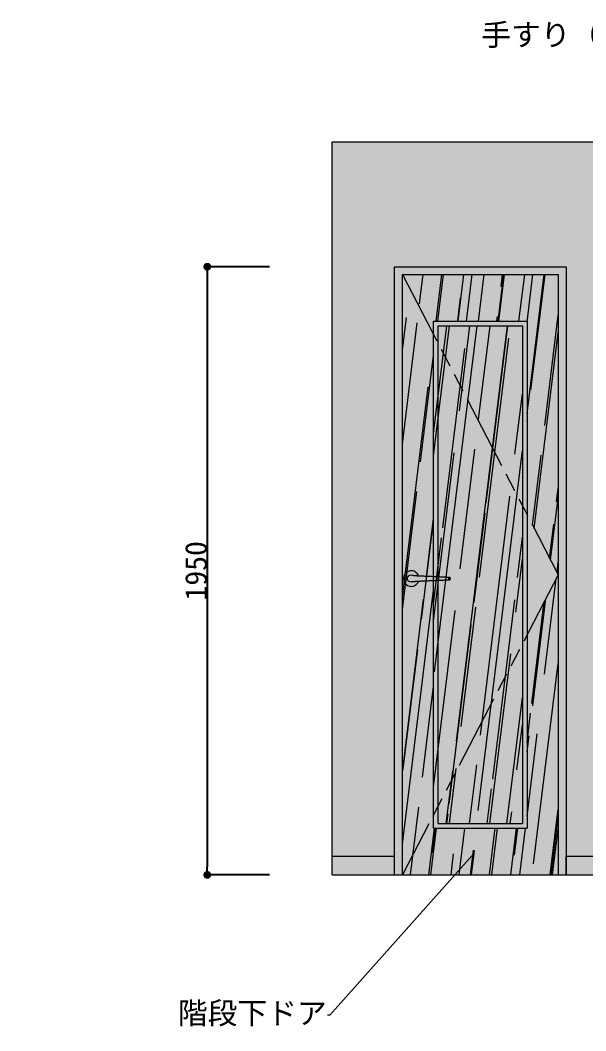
# Model space of a CAD drawing. Header units: millimetres. Extents: x -63086 to 144078, y -129912 to 13382.
# Drawn here: x 19903 to 21717, y -84043 to -80803 of the extents above; entities that cross this region are included whole.
import ezdxf
from ezdxf import colors
from ezdxf.entities.mleader import LeaderData, LeaderLine
from ezdxf.math import Vec2, Vec3

# ---------------------------------------------------------------- set-up
doc = ezdxf.new("R2010")
doc.units = ezdxf.units.MM
doc.linetypes.add('ACAD_ISO09W100', pattern=[45, 24, -3, 6, -3, 6, -3])
doc.layers.get('0').update_dxf_attribs({"lineweight": 0})
doc.layers.add('展開', color=7, linetype='Continuous', lineweight=9)
doc.layers.add('展開建具用', color=250, linetype='Continuous', lineweight=9)
doc.layers.add('文字', color=7, linetype='Continuous')
doc.styles.get("Standard").update_dxf_attribs({"font": 'MS Mincho.ttf'})
doc.dimstyles.new('寸法', dxfattribs={"dimtxt": 70, "dimasz": 25, "dimexe": 1.5, "dimexo": 200, "dimtad": 1, "dimdec": 0, "dimtxsty": 'Standard', "dimblk": 'DOT', "dimcen": 2.5, "dimadec": 0, "dimazin": 0, "dimtfac": 1, "dimtdec": 0, "dimtmove": 0, "dimatfit": 3, "dimfxl": 200, "dimfxlon": 1, "dimarcsym": 0})

# ---------------------------------------------------------------- blocks, each defined once
blk = doc.blocks.new('_Dot')
at = {"color": 0, "linetype": 'ByBlock', "lineweight": -2}
blk.add_line((-0.5, 0), (-1, 0), dxfattribs=at)
at = {"color": 0, "linetype": 'ByBlock', "const_width": 0.5}
blk.add_lwpolyline([(-0.25, 0, 1), (0.25, 0, 1)], format="xyb", close=True, dxfattribs=at)
blk = doc.blocks.new('*D315')
at = {"layer": 'Defpoints', "color": 0, "ltscale": 10, "transparency": 16777216}
for p in [(21104, -81593.3), (20503.3, -83543.3), (21104, -83543.3)]:
    blk.add_point(p, dxfattribs=at)
at = {"layer": '展開建具用', "color": 0, "lineweight": -2, "ltscale": 10, "transparency": 16777216}
for p, q in [((20703.3, -81593.3), (20501.8, -81593.3)), ((20503.3, -81618.3), (20503.3, -83518.3)), ((20703.3, -83543.3), (20501.8, -83543.3))]:
    blk.add_line(p, q, dxfattribs=at)
at = {"layer": '展開建具用', "color": 0, "lineweight": -2, "ltscale": 10, "transparency": 16777216, "xscale": 25, "yscale": 25, "zscale": 25}
for p, rotation in [((20503.3, -81593.3), 90), ((20503.3, -83543.3), 270)]:
    blk.add_blockref('_Dot', p, dxfattribs=dict(at, rotation=rotation))
at = {"layer": '展開建具用', "color": 0, "ltscale": 10, "transparency": 16777216, "insert": (20467.6, -82568.3), "char_height": 70, "attachment_point": 5, "rotation": 90}
blk.add_mtext('1950', dxfattribs=at)

msp = doc.modelspace()

# ---------------------------------------------------------------- hatches: boundary and pattern name
at = {"ltscale": 10, "true_color": 0x9c5e31, "transparency": 33554541}
h = msp.add_hatch(dxfattribs=at)
h.set_pattern_fill('AR-RROOF', color=25, scale=3.8, angle=83)
h.set_pattern_definition([(83, (702.82, -322.42), (-69.92233, 222.52405), [1447.8, -193.04, 482.6, -96.52]), (83, (670.56, -189.12), (-139.17757, -80.156), [289.56, -31.8516, 579.12, -72.39]), (83, (627.27, -264.52), (-3.01966, 506.04398), [772.16, -135.128, 386.08, -96.52])])
h.paths.add_polyline_path([(21628.9614, -81618.2687), (21128.9614, -81618.2687), (21228.9614, -81810.7687), (21228.9614, -81768.2687), (21528.9614, -81768.2687), (21528.9614, -82388.2687), (21628.9614, -82580.7687)])
h.paths.add_polyline_path([(21228.9614, -81810.7687), (21128.9614, -81618.2687), (21128.9614, -83543.2687), (21228.9614, -83350.7687)])
h.paths.add_polyline_path([(21628.9614, -82580.7687), (21528.9614, -82773.2687), (21528.9614, -83393.2687), (21228.9614, -83393.2687), (21228.9614, -83350.7687), (21128.9614, -83543.2687), (21628.9614, -83543.2687)])
h = msp.add_hatch(dxfattribs=at)
h.set_pattern_fill('AR-RROOF', color=25, scale=3.8, angle=83)
h.paths.add_polyline_path([(21513.9614, -82359.3937), (21228.9614, -81810.7687), (21228.9614, -83350.7687), (21513.9614, -82802.1437)])
h.paths.add_polyline_path([(21513.9614, -81783.2687), (21243.9614, -81783.2687), (21243.9614, -81839.6437), (21513.9614, -82359.3937)])
h.paths.add_polyline_path([(21513.9614, -82802.1437), (21243.9614, -83321.8937), (21243.9614, -83378.2687), (21513.9614, -83378.2687)])
at = {"layer": '展開', "ltscale": 10, "true_color": 0xfffefa}
h = msp.add_hatch(color=7, dxfattribs=at)
h.dxf.hatch_style = 1
h.paths.add_polyline_path([(24603.9614, -81193.2687), (22456.6197, -81193.2687), (23479.5963, -82243.856), (23479.5963, -82230.856), (23514.5963, -82230.856, -0.414213562), (23481.23, -82197.4898, -1), (23547.9625, -82197.4898, -0.414213562), (23514.5963, -82230.856), (23549.5963, -82230.856), (23549.5963, -82365.856), (23545.0963, -82365.856, -0.498106723), (23544.5963, -82378.856), (23544.5963, -82381.856), (23539.1793, -82381.856, 0.6902561), (23539.3313, -82395.7391, -0.730007218), (23541.0963, -82419.856, -0.485222215), (23538.0963, -82428.856), (23538.0963, -82438.856), (23540.0963, -82438.856), (23540.0963, -82441.856, -0.998715196), (23540.0963, -82451.856), (23540.0963, -82454.856), (23538.0963, -82454.856), (23547.0676, -82621.0144, -0.288479475), (23544.5963, -82625.856, -0.605941896), (23542.5963, -82637.856), (23542.5963, -82640.856), (23542.4213, -82640.856, 0.993688337), (23542.5088, -82654.6773), (23548.5963, -82657.856), (23548.5963, -82660.856, -0.28179273), (23558.5963, -82670.856, 0.279928939), (23542.9305, -82724.0675, -0.067708261), (23558.8186, -82797.7098, -0.257129416), (23536.0963, -82847.856, -0.124854202), (23540.9187, -82850.9128, -0.668459148), (23539.2872, -82854.856, 0.911131791), (23543.0963, -82867.6041), (23543.0963, -82871.856, -0.494902398), (23542.5963, -82882.856, -0.310364808), (23539.0323, -82934.7675, 0.520691509), (23544.0532, -82956.2907, -0.615620931), (23546.347, -82971.2942, -0.628855738), (23549.5963, -82972.856), (23549.5963, -83318.2687), (23553.9614, -83318.2687), (23558.9614, -83318.2687), (23558.9614, -83338.2687), (23553.9614, -83338.2687), (23553.9614, -83483.2687), (23628.9614, -83483.2687), (23628.9614, -81593.2687), (24278.9614, -81593.2687), (24278.9614, -83483.2687), (24603.9614, -83483.2687)])
h.paths.add_polyline_path([(21803.9614, -82093.2687), (21803.9614, -81193.2687), (20903.9614, -81193.2687), (20903.9614, -83483.2687), (21103.9614, -83483.2687), (21103.9614, -81593.2687), (21653.9614, -81593.2687), (21653.9614, -83483.2687), (21803.9614, -83483.2687)])
h.paths.add_polyline_path([(21803.9614, -82093.2687), (21803.9614, -83483.2687), (23385.6855, -83483.2687)])
h.paths.add_polyline_path([(22143.4803, -81369.6264, 0.219950707), (22130.3471, -81325.5599, -0.253138975), (22137.3471, -81313.5599), (22137.3471, -81310.5599), (22143.125, -81308.4619, 0.836440919), (22141.0676, -81298.5599), (22141.3471, -81298.5599), (22141.3471, -81295.5599, -0.707077339), (22139.3471, -81289.5599, -0.266936605), (22136.8555, -81285.1258), (22141.4297, -81193.2687), (21965.5733, -81193.2687, -0.02826957), (21970.2458, -81249.0558, -0.19783168), (21956.8471, -81288.5599, -0.666143593), (21956.8471, -81294.5599, 1.103693557), (21959.2663, -81310.5439, -0.822193086), (21959.3471, -81321.5599, -0.276896538), (21957.1565, -81361.1474, 0.457088822), (21961.3471, -81376.5599), (21961.3471, -81380.5599, -0.386418722), (21961.3471, -81393.5599), (21963.8471, -81393.5599), (21963.8471, -81743.2687), (21978.9614, -81743.2687), (21983.9614, -81743.2687), (21983.9614, -81763.2687), (21978.9614, -81763.2687), (21978.9614, -81968.2687), (22135.8471, -81968.2687), (22135.8471, -81618.5599), (22138.3471, -81618.5599, -0.386418722), (22138.3471, -81605.5599), (22138.3471, -81601.5599, 0.457088821), (22142.5377, -81586.1474, -0.276896538), (22140.3471, -81546.5599, -0.816063986), (22140.3471, -81535.5599), (22140.3471, -81532.5599, 0.63293171), (22142.8471, -81519.5599, -0.666143593), (22142.8471, -81513.5599, -0.19783168), (22129.4484, -81474.0558, -0.053316481)])
h.paths.add_polyline_path([(21910.8471, -81393.5599), (21913.3471, -81393.5599, -0.386418722), (21913.3471, -81380.5599), (21913.3471, -81376.5599, 0.457088821), (21917.5377, -81361.1474, -0.276896538), (21915.3471, -81321.5599, -0.816063986), (21915.3471, -81310.5599), (21915.3471, -81307.5599, 0.63293171), (21917.8471, -81294.5599, -0.666143593), (21917.8471, -81288.5599, -0.19783168), (21904.4484, -81249.0558, -0.02826957), (21909.1208, -81193.2687), (21803.9614, -81193.2687), (21803.9614, -81743.2687), (21910.8471, -81743.2687)])
h.paths.add_polyline_path([(22370.8471, -81329.5599), (22368.3471, -81329.5599), (22368.3471, -81326.5599, -0.453113965), (22368.3471, -81315.5599), (22368.3471, -81312.5599), (22370.8471, -81310.5599), (22370.8471, -81300.5599, -0.899460269), (22370.8471, -81290.5599, -0.719765596), (22367.9222, -81271.4593, 0.763217365), (22363.7359, -81256.5599), (22363.8471, -81256.5599), (22363.8471, -81253.5599, -0.498847435), (22363.8471, -81243.5599), (22360.8471, -81243.5599), (22360.8471, -81193.2687), (22183.2645, -81193.2687), (22187.8184, -81284.7182, -0.288479475), (22185.3471, -81289.5599, -0.707077339), (22183.3471, -81295.5599), (22183.3471, -81298.5599, 0.98649312), (22183.4868, -81308.8332), (22183.8641, -81309.2952), (22187.3471, -81310.5599), (22187.3471, -81313.5599, -0.253138975), (22194.3471, -81325.5599, 0.219950707), (22181.2139, -81369.6264, -0.053316481), (22195.2458, -81474.0558, -0.19783168), (22181.8471, -81513.5599, -0.666143593), (22181.8471, -81519.5599, 1.103693557), (22184.2663, -81535.5439, -0.822193086), (22184.3471, -81546.5599, -0.276896538), (22182.1565, -81586.1474, 0.457088821), (22186.3471, -81601.5599), (22186.3471, -81605.5599, -0.386418722), (22186.3471, -81618.5599), (22188.8471, -81618.5599), (22188.8471, -81968.2687), (22203.9614, -81968.2687), (22208.9614, -81968.2687), (22208.9614, -81988.2687), (22203.9614, -81988.2687), (22203.9614, -82193.2687), (22360.8471, -82193.2687), (22360.8471, -81843.5599), (22363.3471, -81843.5599, -0.386418722), (22363.3471, -81830.5599), (22363.3471, -81826.5599, 0.457088822), (22367.5377, -81811.1474, -0.276896538), (22365.3471, -81771.5599, -0.816063986), (22365.3471, -81760.5599), (22365.3471, -81757.5599, 0.63293171), (22367.8471, -81744.5599, -0.666143593), (22367.8471, -81738.5599, -0.19783168), (22354.4484, -81699.0558, -0.053316481), (22368.4803, -81594.6264, 0.219950707), (22355.3471, -81550.5599, -0.253138975), (22362.3471, -81538.5599), (22362.3471, -81535.5599), (22368.125, -81533.4619, 0.836440919), (22366.0676, -81523.5599), (22366.3471, -81523.5599), (22366.3471, -81520.5599, -0.707077339), (22364.3471, -81514.5599, -0.266936605), (22361.8555, -81510.1258)])
h.paths.add_polyline_path([(22584.8471, -81760.5599), (22590.625, -81758.4619, 0.836440919), (22588.5676, -81748.5599), (22588.8471, -81748.5599), (22588.8471, -81745.5599, -0.707077339), (22586.8471, -81739.5599, -0.266936605), (22584.3555, -81735.1258), (22593.3471, -81554.5599), (22590.8471, -81554.5599), (22590.8471, -81551.5599, -0.453113965), (22590.8471, -81540.5599), (22590.8471, -81537.5599), (22593.3471, -81535.5599), (22593.3471, -81525.5599, -0.899460269), (22593.3471, -81515.5599, -0.719765596), (22590.4222, -81496.4593, 0.763217365), (22586.2359, -81481.5599), (22586.3471, -81481.5599), (22586.3471, -81478.5599, -0.498847435), (22586.3471, -81468.5599), (22583.3471, -81468.5599), (22583.3471, -81343.4165), (22437.1453, -81193.2687), (22413.8471, -81193.2687), (22413.8471, -81243.5599), (22410.8471, -81243.5599, -0.498847435), (22410.8471, -81253.5599), (22410.8471, -81256.5599, 0.757752034), (22406.7719, -81271.4593, -0.719765596), (22403.8471, -81290.5599, -0.899460269), (22403.8471, -81300.5599), (22403.8471, -81310.5599), (22406.3471, -81312.5599), (22406.3471, -81315.5599, -0.453113965), (22406.3471, -81326.5599), (22406.3471, -81329.5599), (22403.8471, -81329.5599), (22412.8184, -81509.7182, -0.288479475), (22410.3471, -81514.5599, -0.707077339), (22408.3471, -81520.5599), (22408.3471, -81523.5599, 0.98649312), (22408.4868, -81533.8332), (22408.8641, -81534.2952), (22412.3471, -81535.5599), (22412.3471, -81538.5599, -0.253138975), (22419.3471, -81550.5599, 0.219950707), (22406.2139, -81594.6264, -0.053316481), (22420.2458, -81699.0558, -0.19783168), (22406.8471, -81738.5599, -0.666143593), (22406.8471, -81744.5599, 1.103693557), (22409.2663, -81760.5439, -0.822193086), (22409.3471, -81771.5599, -0.276896538), (22407.1565, -81811.1474, 0.457088821), (22411.3471, -81826.5599), (22411.3471, -81830.5599, -0.386418722), (22411.3471, -81843.5599), (22413.8471, -81843.5599), (22413.8471, -82193.2687), (22428.9614, -82193.2687), (22433.9614, -82193.2687), (22433.9614, -82213.2687), (22428.9614, -82213.2687), (22428.9614, -82418.2687), (22583.3471, -82418.2687), (22583.3471, -82068.5599), (22585.8471, -82068.5599, -0.386418722), (22585.8471, -82055.5599), (22585.8471, -82051.5599, 0.457088821), (22590.0377, -82036.1474, -0.276896538), (22587.8471, -81996.5599, -0.816063986), (22587.8471, -81985.5599), (22587.8471, -81982.5599, 0.63293171), (22590.3471, -81969.5599, -0.666143593), (22590.3471, -81963.5599, -0.19783168), (22576.9484, -81924.0558, -0.053316481), (22590.9803, -81819.6264, 0.219950707), (22577.8471, -81775.5599, -0.253138975), (22584.8471, -81763.5599)])
h.paths.add_polyline_path([(22818.4803, -82044.6264, 0.219950707), (22805.3471, -82000.5599, -0.253138975), (22812.3471, -81988.5599), (22812.3471, -81985.5599), (22818.125, -81983.4619, 0.836440919), (22816.0676, -81973.5599), (22816.3471, -81973.5599), (22816.3471, -81970.5599, -0.707077339), (22814.3471, -81964.5599, -0.266936605), (22811.8555, -81960.1258), (22820.8471, -81779.5599), (22818.3471, -81779.5599), (22818.3471, -81776.5599, -0.453113965), (22818.3471, -81765.5599), (22818.3471, -81762.5599), (22820.8471, -81760.5599), (22820.8471, -81750.5599, -0.899460269), (22820.8471, -81740.5599, -0.719765596), (22817.9222, -81721.4593, 0.763217365), (22813.7359, -81706.5599), (22813.8471, -81706.5599), (22813.8471, -81703.5599, -0.498847435), (22813.8471, -81693.5599), (22810.8471, -81693.5599), (22810.8471, -81577.0568), (22636.3471, -81397.847), (22636.3471, -81468.5599), (22633.3471, -81468.5599, -0.498847435), (22633.3471, -81478.5599), (22633.3471, -81481.5599, 0.757752034), (22629.2719, -81496.4593, -0.719765596), (22626.3471, -81515.5599, -0.899460269), (22626.3471, -81525.5599), (22626.3471, -81535.5599), (22628.8471, -81537.5599), (22628.8471, -81540.5599, -0.453113965), (22628.8471, -81551.5599), (22628.8471, -81554.5599), (22626.3471, -81554.5599), (22635.3184, -81734.7182, -0.288479475), (22632.8471, -81739.5599, -0.707077339), (22630.8471, -81745.5599), (22630.8471, -81748.5599, 0.98649312), (22630.9868, -81758.8332), (22631.3641, -81759.2952), (22634.8471, -81760.5599), (22634.8471, -81763.5599, -0.253138975), (22641.8471, -81775.5599, 0.219950707), (22628.7139, -81819.6264, -0.053316481), (22642.7458, -81924.0558, -0.19783168), (22629.3471, -81963.5599, -0.666143593), (22629.3471, -81969.5599, 1.103693557), (22631.7663, -81985.5439, -0.822193086), (22631.8471, -81996.5599, -0.276896538), (22629.6565, -82036.1474, 0.457088821), (22633.8471, -82051.5599), (22633.8471, -82055.5599, -0.386418722), (22633.8471, -82068.5599), (22636.3471, -82068.5599), (22636.3471, -82418.2687), (22653.9614, -82418.2687), (22658.9614, -82418.2687), (22658.9614, -82438.2687), (22653.9614, -82438.2687), (22653.9614, -82643.2687), (22810.8471, -82643.2687), (22810.8471, -82293.5599), (22813.3471, -82293.5599, -0.386418722), (22813.3471, -82280.5599), (22813.3471, -82276.5599, 0.457088822), (22817.5377, -82261.1474, -0.276896538), (22815.3471, -82221.5599, -0.816063986), (22815.3471, -82210.5599), (22815.3471, -82207.5599, 0.63293171), (22817.8471, -82194.5599, -0.666143593), (22817.8471, -82188.5599, -0.19783168), (22804.4484, -82149.0558, -0.053316481)], flags=17)
h.paths.add_polyline_path([(22859.3471, -82221.5599, -0.276896538), (22857.1565, -82261.1474, 0.457088821), (22861.3471, -82276.5599), (22861.3471, -82280.5599, -0.386418722), (22861.3471, -82293.5599), (22863.8471, -82293.5599), (22863.8471, -82643.2687), (22878.9614, -82643.2687), (22883.9614, -82643.2687), (22883.9614, -82663.2687), (22878.9614, -82663.2687), (22878.9614, -82868.2687), (23035.8471, -82868.2687), (23035.8471, -82518.5599), (23038.3471, -82518.5599, -0.386418722), (23038.3471, -82505.5599), (23038.3471, -82501.5599, 0.457088821), (23042.5377, -82486.1474, -0.276896538), (23040.3471, -82446.5599, -0.816063986), (23040.3471, -82435.5599), (23040.3471, -82432.5599, 0.63293171), (23042.8471, -82419.5599, -0.666143593), (23042.8471, -82413.5599, -0.19783168), (23029.4484, -82374.0558, -0.053316481), (23043.4803, -82269.6264, 0.219950707), (23030.3471, -82225.5599, -0.253138975), (23037.3471, -82213.5599), (23037.3471, -82210.5599), (23043.125, -82208.4619, 0.836440919), (23041.0676, -82198.5599), (23041.3471, -82198.5599), (23041.3471, -82195.5599, -0.707077339), (23039.3471, -82189.5599, -0.266936605), (23036.8555, -82185.1258), (23045.8471, -82004.5599), (23043.3471, -82004.5599), (23043.3471, -82001.5599, -0.453113965), (23043.3471, -81990.5599), (23043.3471, -81987.5599), (23045.8471, -81985.5599), (23045.8471, -81975.5599, -0.899460269), (23045.8471, -81965.5599, -0.719765596), (23042.9222, -81946.4593, 0.763217365), (23038.7359, -81931.5599), (23038.8471, -81931.5599), (23038.8471, -81928.5599, -0.498847435), (23038.8471, -81918.5599), (23035.8471, -81918.5599), (23035.8471, -81808.1297), (22863.8471, -81631.4873), (22863.8471, -81693.5599), (22860.8471, -81693.5599, -0.498847435), (22860.8471, -81703.5599), (22860.8471, -81706.5599, 0.757752034), (22856.7719, -81721.4593, -0.719765596), (22853.8471, -81740.5599, -0.899460269), (22853.8471, -81750.5599), (22853.8471, -81760.5599), (22856.3471, -81762.5599), (22856.3471, -81765.5599, -0.453113965), (22856.3471, -81776.5599), (22856.3471, -81779.5599), (22853.8471, -81779.5599), (22862.8184, -81959.7182, -0.288479475), (22860.3471, -81964.5599, -0.707077339), (22858.3471, -81970.5599), (22858.3471, -81973.5599, 0.98649312), (22858.4868, -81983.8332), (22858.8641, -81984.2952), (22862.3471, -81985.5599), (22862.3471, -81988.5599, -0.253138975), (22869.3471, -82000.5599, 0.219950707), (22856.2139, -82044.6264, -0.053316481), (22870.2458, -82149.0558, -0.19783168), (22856.8471, -82188.5599, -0.666143593), (22856.8471, -82194.5599, 1.103693557), (22859.2663, -82210.5439, -0.822193086)], flags=17)
h.paths.add_polyline_path([(23255.3471, -82450.5599, -0.253138975), (23262.3471, -82438.5599), (23262.3471, -82435.5599), (23268.125, -82433.4619, 0.836440919), (23266.0676, -82423.5599), (23266.3471, -82423.5599), (23266.3471, -82420.5599, -0.707077339), (23264.3471, -82414.5599, -0.266936605), (23261.8555, -82410.1258), (23270.8471, -82229.5599), (23268.3471, -82229.5599), (23268.3471, -82226.5599, -0.453113965), (23268.3471, -82215.5599), (23268.3471, -82212.5599), (23270.8471, -82210.5599), (23270.8471, -82200.5599, -0.899460269), (23270.8471, -82190.5599, -0.719765596), (23267.9222, -82171.4593, 0.763217365), (23263.7359, -82156.5599), (23263.8471, -82156.5599), (23263.8471, -82153.5599, -0.498847435), (23263.8471, -82143.5599), (23260.8471, -82143.5599), (23260.8471, -82039.2026), (23088.8471, -81862.5602), (23088.8471, -81918.5599), (23085.8471, -81918.5599, -0.498847435), (23085.8471, -81928.5599), (23085.8471, -81931.5599, 0.757752034), (23081.7719, -81946.4593, -0.719765596), (23078.8471, -81965.5599, -0.899460269), (23078.8471, -81975.5599), (23078.8471, -81985.5599), (23081.3471, -81987.5599), (23081.3471, -81990.5599, -0.453113965), (23081.3471, -82001.5599), (23081.3471, -82004.5599), (23078.8471, -82004.5599), (23087.8184, -82184.7182, -0.288479475), (23085.3471, -82189.5599, -0.707077339), (23083.3471, -82195.5599), (23083.3471, -82198.5599, 0.98649312), (23083.4868, -82208.8332), (23083.8641, -82209.2952), (23087.3471, -82210.5599), (23087.3471, -82213.5599, -0.253138975), (23094.3471, -82225.5599, 0.219950707), (23081.2139, -82269.6264, -0.053316481), (23095.2458, -82374.0558, -0.19783168), (23081.8471, -82413.5599, -0.666143593), (23081.8471, -82419.5599, 1.103693557), (23084.2663, -82435.5439, -0.822193086), (23084.3471, -82446.5599, -0.276896538), (23082.1565, -82486.1474, 0.457088821), (23086.3471, -82501.5599), (23086.3471, -82505.5599, -0.386418722), (23086.3471, -82518.5599), (23088.8471, -82518.5599), (23088.8471, -82868.2687), (23103.9614, -82868.2687), (23108.9614, -82868.2687), (23108.9614, -82888.2687), (23103.9614, -82888.2687), (23103.9614, -83093.2687), (23260.8471, -83093.2687), (23260.8471, -82743.5599), (23263.3471, -82743.5599, -0.386418722), (23263.3471, -82730.5599), (23263.3471, -82726.5599, 0.457088821), (23267.5377, -82711.1474, -0.276896538), (23265.3471, -82671.5599, -0.816063986), (23265.3471, -82660.5599), (23265.3471, -82657.5599, 0.63293171), (23267.8471, -82644.5599, -0.666143593), (23267.8471, -82638.5599, -0.19783168), (23254.4484, -82599.0558, -0.053316481), (23268.4803, -82494.6264, 0.219950707)], flags=17)
h.paths.add_polyline_path([(23558.5963, -82670.856, 0.346647094), (23545.429, -82660.4805), (23480.5963, -82657.856), (23489.6163, -82654.0243, 0.807023481), (23486.5963, -82640.856), (23486.5963, -82637.856, -0.605941896), (23484.5963, -82625.856, -0.269179165), (23482.1053, -82621.3793), (23491.0963, -82454.856), (23489.0963, -82454.856), (23489.0963, -82451.856, -0.998715196), (23489.0963, -82441.856), (23489.0963, -82438.856), (23491.0963, -82438.856), (23491.0963, -82428.856, -0.485222215), (23488.0963, -82419.856, -0.730007218), (23489.8613, -82395.7391, 0.6902561), (23490.0133, -82381.856), (23484.5963, -82381.856), (23484.5963, -82378.856, -0.539979529), (23482.9513, -82365.3271, -0.653443084), (23479.5963, -82363.856), (23479.5963, -82263.856), (23313.8471, -82093.6331), (23313.8471, -82143.5599), (23310.8471, -82143.5599, -0.498847435), (23310.8471, -82153.5599), (23310.8471, -82156.5599, 0.757752034), (23306.7719, -82171.4593, -0.719765596), (23303.8471, -82190.5599, -0.899460269), (23303.8471, -82200.5599), (23303.8471, -82210.5599), (23306.3471, -82212.5599), (23306.3471, -82215.5599, -0.453113965), (23306.3471, -82226.5599), (23306.3471, -82229.5599), (23303.8471, -82229.5599), (23312.8184, -82409.7182, -0.288479475), (23310.3471, -82414.5599, -0.707077339), (23308.3471, -82420.5599), (23308.3471, -82423.5599, 0.98649312), (23308.4868, -82433.8332), (23308.8641, -82434.2952), (23312.3471, -82435.5599), (23312.3471, -82438.5599, -0.253138975), (23319.3471, -82450.5599, 0.219950707), (23306.2139, -82494.6264, -0.053316481), (23320.2458, -82599.0558, -0.19783168), (23306.8471, -82638.5599, -0.666143593), (23306.8471, -82644.5599, 1.103693557), (23309.2663, -82660.5439, -0.822193086), (23309.3471, -82671.5599, -0.276896538), (23307.1565, -82711.1474, 0.457088821), (23311.3471, -82726.5599), (23311.3471, -82730.5599, -0.386418722), (23311.3471, -82743.5599), (23313.8471, -82743.5599), (23313.8471, -83093.2687), (23328.9614, -83093.2687), (23333.9614, -83093.2687), (23333.9614, -83113.2687), (23328.9614, -83113.2687), (23328.9614, -83318.2687), (23479.5963, -83318.2687), (23479.5963, -82970.856), (23483.5963, -82970.856, -0.526090252), (23484.0963, -82956.856), (23484.0963, -82952.856, 0.414290206), (23490.1603, -82934.7675, -0.310364808), (23486.5963, -82882.856, -0.494902398), (23486.0963, -82871.856), (23486.0963, -82867.6041, 0.911131791), (23489.9054, -82854.856, -0.668459148), (23488.2739, -82850.9128, -0.124854202), (23493.0963, -82847.856), (23536.0963, -82847.856, 0.256708354), (23558.8255, -82797.7997, 0.067789294), (23542.9305, -82724.0675, -0.279928939)], flags=17)
at = {"layer": '展開', "ltscale": 10, "true_color": 0xf0c089, "transparency": 33554607}
h = msp.add_hatch(color=31, dxfattribs=at)
h.dxf.hatch_style = 1
h.paths.add_polyline_path([(21653.9614, -81593.2687), (21103.9614, -81593.2687), (21103.9614, -83543.2687), (21128.9614, -83543.2687), (21128.9614, -81618.2687), (21628.9614, -81618.2687), (21628.9614, -83543.2687), (21653.9614, -83543.2687)])
h = msp.add_hatch(color=31, dxfattribs=at)
h.dxf.hatch_style = 1
h.paths.add_polyline_path([(21228.9614, -81810.7687), (21128.9614, -81618.2687), (21128.9614, -83543.2687), (21228.9614, -83350.7687)])
h = msp.add_hatch(color=31, dxfattribs=at)
h.dxf.hatch_style = 1
h.paths.add_polyline_path([(21628.9614, -81618.2687), (21128.9614, -81618.2687), (21228.9614, -81810.7687), (21228.9614, -81768.2687), (21528.9614, -81768.2687), (21528.9614, -82388.2687), (21628.9614, -82580.7687)])
at = {"layer": '展開', "ltscale": 10, "true_color": 0xe89e4a, "transparency": 33554607}
h = msp.add_hatch(color=33, dxfattribs=at)
h.dxf.hatch_style = 1
h.paths.add_polyline_path([(21528.9614, -81768.2687), (21228.9614, -81768.2687), (21228.9614, -81810.7687), (21243.9614, -81839.6437), (21243.9614, -81783.2687), (21513.9614, -81783.2687), (21513.9614, -82359.3937), (21528.9614, -82388.2687)])
h.paths.add_polyline_path([(21243.9614, -81839.6437), (21228.9614, -81810.7687), (21228.9614, -83350.7687), (21243.9614, -83321.8937)])
h.paths.add_polyline_path([(21528.9614, -82388.2687), (21513.9614, -82359.3937), (21513.9614, -82802.1437), (21528.9614, -82773.2687)])
at = {"layer": '展開', "ltscale": 10, "true_color": 0xf0c089, "transparency": 33554607}
h = msp.add_hatch(color=31, dxfattribs=at)
h.dxf.hatch_style = 1
h.paths.add_polyline_path([(21513.9614, -81783.2687), (21243.9614, -81783.2687), (21243.9614, -81839.6437), (21513.9614, -82359.3937)])
h.paths.add_polyline_path([(21513.9614, -82359.3937), (21243.9614, -81839.6437), (21243.9614, -83321.8937), (21513.9614, -82802.1437)])
h.paths.add_polyline_path([(21513.9614, -82802.1437), (21243.9614, -83321.8937), (21243.9614, -83378.2687), (21513.9614, -83378.2687)])
h = msp.add_hatch(color=31, dxfattribs=at)
h.dxf.hatch_style = 1
h.paths.add_polyline_path([(21528.9614, -82388.2687), (21528.9614, -82773.2687), (21628.9614, -82580.7687)])
h = msp.add_hatch(color=31, dxfattribs=at)
h.dxf.hatch_style = 1
h.paths.add_polyline_path([(21628.9614, -82580.7687), (21528.9614, -82773.2687), (21528.9614, -83393.2687), (21228.9614, -83393.2687), (21228.9614, -83350.7687), (21128.9614, -83543.2687), (21628.9614, -83543.2687)])
at = {"layer": '展開', "ltscale": 10, "true_color": 0xe89e4a, "transparency": 33554607}
h = msp.add_hatch(color=33, dxfattribs=at)
h.dxf.hatch_style = 1
h.paths.add_polyline_path([(21528.9614, -82773.2687), (21513.9614, -82802.1437), (21513.9614, -83378.2687), (21243.9614, -83378.2687), (21243.9614, -83321.8937), (21228.9614, -83350.7687), (21228.9614, -83393.2687), (21528.9614, -83393.2687)], flags=17)
at = {"layer": '展開建具用', "ltscale": 10, "true_color": 0x636466, "transparency": 33554687}
h = msp.add_hatch(color=251, dxfattribs=at)
h.dxf.hatch_style = 1
edge = h.paths.add_edge_path()
edge.add_line((21282.4025, -82593.2687), (21143.9025, -82593.2687))
edge.add_line((21143.9025, -82593.2687), (21143.9025, -82596.0766))
edge.add_spline(control_points=[(21143.9025, -82596.0766), (21143.9025, -82596.3507), (21143.9356, -82596.5582), (21144.0681, -82596.9628), (21144.1643, -82597.1497), (21144.2902, -82597.3213)], knot_values=[0, 0, 0, 0, 0.5, 0.5, 1, 1, 1, 1], degree=3, periodic=0)
edge.add_arc((21157.0196, -82587.9786), 15.79, 216.2779269, 287.8799012)
edge.add_spline(control_points=[(21161.8676, -82603.006), (21161.9276, -82602.9966), (21162.1219, -82602.967), (21162.5525, -82602.9044), (21163.2075, -82602.8168), (21163.9809, -82602.7199), (21164.7926, -82602.6234), (21165.6288, -82602.5276), (21166.5071, -82602.4297), (21167.4625, -82602.3253), (21168.4363, -82602.2207), (21169.4505, -82602.1137), (21170.468, -82602.0081), (21171.3856, -82601.9149), (21172.0161, -82601.8487), (21172.3489, -82601.8099), (21172.5354, -82601.7961), (21172.8001, -82601.7781), (21173.1873, -82601.7542), (21173.7774, -82601.7206), (21174.6123, -82601.6768), (21175.5772, -82601.6294), (21176.8193, -82601.5713), (21178.3233, -82601.504), (21179.8032, -82601.4375), (21180.7182, -82601.3964), (21181.0495, -82601.3816)], knot_values=[0.028240646, 0.028240646, 0.028240646, 0.028240646, 0.037245132, 0.054306388, 0.070959441, 0.086140608, 0.100104464, 0.112862601, 0.12460923, 0.136474019, 0.149774797, 0.161160669, 0.173281009, 0.184572217, 0.194356173, 0.203135294, 0.210902046, 0.21568858, 0.220155402, 0.226420437, 0.233413261, 0.240686241, 0.247886187, 0.259671133, 0.271817682, 0.278709051, 0.278709051, 0.278709051, 0.278709051], degree=3, periodic=0)
edge.add_spline(control_points=[(21181.0495, -82601.3816), (21181.3198, -82601.3695), (21182.2096, -82601.3296), (21183.7355, -82601.2613), (21186.2825, -82601.1474), (21189.5509, -82601.0015), (21193.8423, -82600.8105), (21198.5696, -82600.6008), (21203.676, -82600.3749), (21209.097, -82600.136), (21214.714, -82599.8893), (21220.477, -82599.6371), (21226.0568, -82599.3938), (21230.801, -82599.1875), (21234.7364, -82599.0169), (21237.9934, -82598.876), (21241.3712, -82598.7301), (21244.9921, -82598.5739), (21248.1163, -82598.4387), (21250.6223, -82598.3296), (21252.3609, -82598.2535), (21253.9511, -82598.1834), (21255.3562, -82598.1211), (21256.579, -82598.0666), (21257.6486, -82598.0186), (21258.6211, -82597.9747), (21259.621, -82597.9292), (21260.742, -82597.8779), (21261.9892, -82597.8201), (21263.2331, -82597.7618), (21264.3494, -82597.7088), (21265.3306, -82597.6615), (21266.3668, -82597.611), (21267.6026, -82597.5499), (21269.1139, -82597.4734), (21270.7528, -82597.3879), (21272.3736, -82597.3004), (21273.86, -82597.2168), (21275.194, -82597.139), (21276.6617, -82597.0499), (21277.7716, -82596.9793), (21278.6383, -82596.9224), (21278.9976, -82596.8988), (21279.2624, -82596.8818), (21279.513, -82596.8662), (21279.6913, -82596.8553), (21279.9435, -82596.8405), (21280.0868, -82596.8317), (21280.2447, -82596.824), (21280.5945, -82596.8037)], knot_values=[0.278709051, 0.278709051, 0.278709051, 0.278709051, 0.284334701, 0.297221625, 0.310477214, 0.337391746, 0.365374306, 0.400089484, 0.436259028, 0.472333136, 0.513762363, 0.554107497, 0.593219579, 0.630703314, 0.653400218, 0.675478445, 0.69870731, 0.723871797, 0.750850288, 0.763670418, 0.775995737, 0.787029797, 0.796787961, 0.80528728, 0.812544812, 0.819129018, 0.825614974, 0.833450397, 0.842589346, 0.851758309, 0.859580466, 0.866093949, 0.872460141, 0.881496685, 0.892356754, 0.904769065, 0.916755579, 0.927739338, 0.937821314, 0.947097075, 0.961738333, 0.96514176, 0.968521843, 0.972131896, 0.976127277, 0.983236716, 0.990038848, 0.996392049, 1, 1, 1, 1], degree=3, periodic=0)
edge.add_spline(control_points=[(21280.5945, -82596.8037), (21280.6007, -82596.8031), (21280.6215, -82596.8012), (21280.7059, -82596.7909), (21280.8777, -82596.7596), (21281.1278, -82596.6855), (21281.4473, -82596.5298), (21281.6903, -82596.367), (21281.8025, -82596.2369), (21281.8149, -82596.2225)], knot_values=[0, 0, 0, 0, 0.028520161, 0.096340886, 0.216640523, 0.400865202, 0.641025772, 0.960302078, 1, 1, 1, 1], degree=3, periodic=0)
edge.add_arc((21280.4025, -82594.8127), 2, 316.1035268, 360)
edge.add_line((21282.4025, -82594.8127), (21282.4025, -82593.2687))
edge = h.paths.add_edge_path()
edge.add_spline(control_points=[(21280.5874, -82589.7329), (21280.2647, -82589.7145), (21280.1442, -82589.7089), (21280.0544, -82589.7031), (21279.854, -82589.6919), (21279.6414, -82589.679), (21279.3858, -82589.6631), (21279.042, -82589.6412), (21278.3465, -82589.5957), (21277.562, -82589.5449), (21276.4888, -82589.4771), (21275.0735, -82589.3912), (21273.4016, -82589.2945), (21271.7058, -82589.2007), (21270.0491, -82589.1125), (21268.4301, -82589.0291), (21266.5227, -82588.9336), (21264.3318, -82588.8272), (21261.9508, -82588.7151), (21259.8072, -82588.6164), (21257.7825, -82588.5247), (21255.6478, -82588.4291), (21253.1818, -82588.3198), (21250.0646, -82588.1832), (21246.4973, -82588.0284), (21242.6945, -82587.8643), (21239.1451, -82587.7112), (21234.8468, -82587.5252), (21229.6063, -82587.298), (21223.2575, -82587.0216), (21216.6433, -82586.7326), (21210.3762, -82586.4576), (21204.5269, -82586.2), (21199.2328, -82585.966), (21194.0609, -82585.7366), (21189.1053, -82585.516), (21184.7937, -82585.3234), (21182.1324, -82585.2043), (21181.0495, -82585.1557)], knot_values=[0, 0, 0, 0, 0.001477254, 0.006770593, 0.012028741, 0.017397883, 0.022792797, 0.029794391, 0.035808231, 0.042458194, 0.050150851, 0.062301577, 0.075397701, 0.088097334, 0.100335264, 0.112049663, 0.12349401, 0.141650697, 0.159030056, 0.174083601, 0.187063742, 0.201839649, 0.219148517, 0.239033374, 0.267439347, 0.294155058, 0.319034983, 0.342269718, 0.384891423, 0.429816484, 0.47672954, 0.525155941, 0.562791718, 0.600781201, 0.637316785, 0.672198592, 0.705423187, 0.728211882, 0.728211882, 0.728211882, 0.728211882], degree=3, periodic=0)
edge.add_arc((21157.4025, -82593.2687), 25, 18.9362974, 180)
edge.add_line((21132.4025, -82593.2687), (21282.4025, -82593.2687))
edge.add_line((21282.4025, -82593.2687), (21282.4025, -82591.7246))
edge.add_arc((21280.4025, -82591.7246), 2, 0, 40.630898)
edge.add_spline(control_points=[(21281.9049, -82590.4087), (21281.8977, -82590.3991), (21281.8275, -82590.3057), (21281.6633, -82590.1663), (21281.4293, -82590.0002), (21281.1983, -82589.8845), (21280.9889, -82589.8088), (21280.8158, -82589.7656), (21280.6904, -82589.7445), (21280.6201, -82589.736), (21280.5968, -82589.7338), (21280.5874, -82589.7329)], knot_values=[0, 0, 0, 0, 0.022776859, 0.221912684, 0.404253717, 0.568230562, 0.711089251, 0.827424936, 0.909057873, 0.963339166, 1, 1, 1, 1], degree=3, periodic=0)
edge = h.paths.add_edge_path(flags=17)
edge.add_spline(control_points=[(21143.903, -82590.4167), (21143.9028, -82590.4163), (21143.8986, -82590.4077), (21143.9006, -82590.4035), (21143.9025, -82590.3995)], knot_values=[0.606879778, 0.606879778, 0.606879778, 0.606879778, 0.625289308, 1, 1, 1, 1], degree=3, periodic=0)
edge.add_spline(control_points=[(21143.9025, -82590.4608), (21143.9025, -82590.4569), (21143.9025, -82590.453), (21143.9025, -82590.4492)], knot_values=[0.987092379, 0.987092379, 0.987092379, 0.987092379, 0.996192369, 0.996192369, 0.996192369, 0.996192369], degree=3, periodic=0)
edge.add_spline(control_points=[(21144.2902, -82589.216), (21144.1643, -82589.4537), (21144.0681, -82589.6406), (21143.9407, -82590.0297), (21143.9077, -82590.2209), (21143.903, -82590.4167)], knot_values=[0, 0, 0, 0, 0.5, 0.5, 0.961600802, 0.961600802, 0.961600802, 0.961600802], degree=3, periodic=0)
h.paths.add_polyline_path([(21181.0495, -82601.3816), (21178.0389, -82601.5167), (21175.0817, -82601.6539), (21172.8535, -82601.775), (21172.0357, -82601.8457), (21170.5728, -82601.9977), (21168.7967, -82602.1828), (21167.1263, -82602.3621), (21165.5891, -82602.5325), (21164.2841, -82602.6841), (21163.2135, -82602.8171), (21162.41, -82602.9256), (21161.8676, -82603.006, -0.323000712), (21144.2904, -82597.3216), (21144.0781, -82596.9577), (21143.9466, -82596.5542), (21143.9025, -82596.0766), (21143.9025, -82593.2687), (21139.3201, -82593.2687), (21139.3201, -82610.5321, 0.562269333)])
h.paths.add_polyline_path([(21139.3201, -82593.2687), (21132.4025, -82593.2687, 0.192899139), (21139.3201, -82610.5321)])
at = {"layer": '展開建具用', "ltscale": 10, "true_color": 0xfffdf5, "transparency": 33554687}
h = msp.add_hatch(color=7, dxfattribs=at)
h.dxf.hatch_style = 1
h.paths.add_polyline_path([(21103.9614, -83483.2687), (20903.9614, -83483.2687), (20903.9614, -83543.2687), (21103.9614, -83543.2687)])
h.paths.add_polyline_path([(23385.6855, -83483.2687), (21803.9614, -83483.2687), (21803.9614, -83543.2687), (23453.9614, -83543.2687)])
h.paths.add_polyline_path([(21803.9614, -83483.2687), (21653.9614, -83483.2687), (21653.9614, -83543.2687), (21803.9614, -83543.2687)])
h.paths.add_polyline_path([(23628.9614, -83483.2687), (23553.9614, -83483.2687), (23553.9614, -83543.2687), (23628.9614, -83543.2687)])
h.paths.add_polyline_path([(24603.9614, -83483.2687), (24278.9614, -83483.2687), (24278.9614, -83543.2687), (24603.9614, -83543.2687)])

# ---------------------------------------------------------------- linework, layer by layer
at = {"layer": '展開建具用', "ltscale": 10}
for p, q in [((20903.9614, -83543.2687), (20903.9614, -81193.2687)), ((20903.9614, -83543.2687), (20903.9614, -81193.2687)), ((20903.9614, -81193.2687), (24603.9614, -81193.2687)), ((21103.9614, -83543.2687), (21103.9614, -81593.2687)), ((21103.9614, -83543.2687), (21103.9614, -81593.2687)), ((21103.9614, -81593.2687), (21653.9614, -81593.2687)), ((21653.9614, -81593.2687), (21653.9614, -83543.2687)), ((21128.9614, -81618.2687), (21628.9614, -81618.2687)), ((21128.9614, -83543.2687), (21128.9614, -81618.2687)), ((21628.9614, -81618.2687), (21628.9614, -83543.2687)), ((21228.9614, -81768.2687), (21528.9614, -81768.2687)), ((21228.9614, -83393.2687), (21228.9614, -81768.2687)), ((21243.9614, -83378.2687), (21243.9614, -81783.2687)), ((21243.9614, -81783.2687), (21513.9614, -81783.2687)), ((21513.9614, -81783.2687), (21513.9614, -83378.2687)), ((21528.9614, -81768.2687), (21528.9614, -83393.2687)), ((21143.9025, -82590.5269), (21143.9025, -82596.0766)), ((21282.4025, -82591.7246), (21282.4025, -82594.8127)), ((21228.9614, -83393.2687), (21528.9614, -83393.2687)), ((21243.9614, -83378.2687), (21513.9614, -83378.2687)), ((20903.9614, -83543.2687), (20903.9614, -83483.2687)), ((20903.9614, -83483.2687), (21103.9614, -83483.2687)), ((21653.9614, -83543.2687), (21653.9614, -83483.2687)), ((21653.9614, -83483.2687), (23385.6855, -83483.2687)), ((20903.9614, -83543.2687), (21103.9614, -83543.2687)), ((20903.9614, -83543.2687), (24603.9614, -83543.2687)), ((21653.9614, -83543.2687), (21803.9614, -83543.2687))]:
    msp.add_line(p, q, dxfattribs=at)
at = {"layer": '展開建具用', "linetype": 'ACAD_ISO09W100', "ltscale": 10}
for p, q in [((21128.9614, -81618.2687), (21628.9614, -82580.7687)), ((21628.9614, -82580.7687), (21128.9614, -83543.2687))]:
    msp.add_line(p, q, dxfattribs=at)
at = {"layer": '展開建具用', "ltscale": 10}
for centre, radius, start, end in [((21157.4025, -82593.2687), 25, 18.9362974, 341.063661), ((21157.0196, -82598.5587), 15.79, 72.1490243, 143.723384), ((21157.0196, -82587.9786), 15.79, 216.2766159, 287.8799012), ((21280.4025, -82594.8127), 2, 315.0654295, 359.9999644), ((21280.4025, -82591.7246), 2, 0.0000212, 41.2249935)]:
    msp.add_arc(centre, radius, start, end, dxfattribs=at)
for points, knots in [([(21143.9124, -82590.4924), (21143.895, -82590.4889), (21143.8465, -82590.4791), (21143.9416, -82590.4726), (21143.8902, -82590.4603), (21143.9173, -82590.4379), (21143.8969, -82590.4113), (21143.9006, -82590.4035), (21143.9025, -82590.3995)], [0, 0, 0, 0, 0.026208185, 0.073414611, 0.167795873, 0.259294547, 0.625289308, 1, 1, 1, 1]), ([(21144.2902, -82589.216), (21144.1643, -82589.4537), (21144.0681, -82589.6406), (21143.9356, -82590.0452), (21143.9025, -82590.2528), (21143.9025, -82590.4656)], [0, 0, 0, 0, 0.5, 0.5, 1, 1, 1, 1]), ([(21144.2902, -82597.3213), (21144.1643, -82597.1497), (21144.0681, -82596.9628), (21143.9356, -82596.5582), (21143.9025, -82596.3507), (21143.9025, -82596.0766)], [0, 0, 0, 0, 0.5, 0.5, 1, 1, 1, 1]), ([(21280.5874, -82589.7329), (21280.2647, -82589.7145), (21280.1442, -82589.7089), (21280.0544, -82589.7031), (21279.854, -82589.6919), (21279.6414, -82589.679), (21279.3858, -82589.6631), (21279.042, -82589.6412), (21278.3465, -82589.5957), (21277.562, -82589.5449), (21276.4888, -82589.4771), (21275.0735, -82589.3912), (21273.4016, -82589.2945), (21271.7058, -82589.2007), (21270.0491, -82589.1125), (21268.4301, -82589.0291), (21266.5227, -82588.9336), (21264.3318, -82588.8272), (21261.9508, -82588.7151), (21259.8072, -82588.6164), (21257.7825, -82588.5247), (21255.6478, -82588.4291), (21253.1818, -82588.3198), (21250.0646, -82588.1832), (21246.4973, -82588.0284), (21242.6945, -82587.8643), (21239.1451, -82587.7112), (21234.8468, -82587.5252), (21229.6063, -82587.298), (21223.2575, -82587.0216), (21216.6433, -82586.7326), (21210.3762, -82586.4576), (21204.5269, -82586.2), (21199.2328, -82585.966), (21194.0609, -82585.7366), (21189.1053, -82585.516), (21184.3951, -82585.3056), (21180.863, -82585.1475), (21178.4504, -82585.0391), (21177.0641, -82584.9771), (21175.811, -82584.9191), (21174.7423, -82584.867), (21173.8896, -82584.8228), (21173.2679, -82584.7879), (21172.8634, -82584.7632), (21172.621, -82584.7472), (21172.4491, -82584.7348), (21172.2246, -82584.7148), (21171.8733, -82584.6722), (21171.2328, -82584.6073), (21170.4222, -82584.5243), (21169.5604, -82584.435), (21168.7455, -82584.3493), (21167.7977, -82584.2482), (21166.7597, -82584.1356), (21165.654, -82584.0127), (21164.7124, -82583.9046), (21163.7457, -82583.7889), (21162.8155, -82583.6694), (21162.2213, -82583.5859), (21161.9296, -82583.54), (21161.86, -82583.5288)], [0, 0, 0, 0, 0.001477254, 0.006770593, 0.0120287411, 0.0173978834, 0.0227927969, 0.0297943907, 0.035808231, 0.0424581941, 0.0501508509, 0.062301577, 0.0753977005, 0.0880973337, 0.1003352636, 0.112049663, 0.1234940102, 0.1416506971, 0.1590300563, 0.174083601, 0.1870637423, 0.2018396487, 0.2191485174, 0.2390333738, 0.2674393466, 0.294155058, 0.3190349828, 0.3422697181, 0.3848914226, 0.4298164838, 0.4767295396, 0.5251559408, 0.5627917183, 0.6007812005, 0.6373167854, 0.672198592, 0.7054231874, 0.7366144705, 0.7465237208, 0.7561832825, 0.7657428481, 0.7729808749, 0.780045866, 0.7864882121, 0.7912689881, 0.7953888224, 0.8010715005, 0.8077448089, 0.8162407649, 0.8257539586, 0.8354108016, 0.8456710016, 0.8555783224, 0.8650974343, 0.8810464265, 0.8958145521, 0.9101365182, 0.9241502197, 0.9461691793, 0.9695187827, 0.9782692597, 0.9782692597, 0.9782692597, 0.9782692597]), ([(21161.8676, -82603.006), (21161.9276, -82602.9966), (21162.1219, -82602.967), (21162.5525, -82602.9044), (21163.2075, -82602.8168), (21163.9809, -82602.7199), (21164.7926, -82602.6234), (21165.6288, -82602.5276), (21166.5071, -82602.4297), (21167.4625, -82602.3253), (21168.4363, -82602.2207), (21169.4505, -82602.1137), (21170.468, -82602.0081), (21171.3856, -82601.9149), (21172.0161, -82601.8487), (21172.3489, -82601.8099), (21172.5354, -82601.7961), (21172.8001, -82601.7781), (21173.1873, -82601.7542), (21173.7774, -82601.7206), (21174.6123, -82601.6768), (21175.5772, -82601.6294), (21176.8193, -82601.5713), (21178.3233, -82601.504), (21180.0733, -82601.4253), (21181.8786, -82601.3444), (21183.7355, -82601.2613), (21186.2825, -82601.1474), (21189.5509, -82601.0015), (21193.8423, -82600.8105), (21198.5696, -82600.6008), (21203.676, -82600.3749), (21209.097, -82600.136), (21214.714, -82599.8893), (21220.477, -82599.6371), (21226.0568, -82599.3938), (21230.801, -82599.1875), (21234.7364, -82599.0169), (21237.9934, -82598.876), (21241.3712, -82598.7301), (21244.9921, -82598.5739), (21248.1163, -82598.4387), (21250.6223, -82598.3296), (21252.3609, -82598.2535), (21253.9511, -82598.1834), (21255.3562, -82598.1211), (21256.579, -82598.0666), (21257.6486, -82598.0186), (21258.6211, -82597.9747), (21259.621, -82597.9292), (21260.742, -82597.8779), (21261.9892, -82597.8201), (21263.2331, -82597.7618), (21264.3494, -82597.7088), (21265.3306, -82597.6615), (21266.3668, -82597.611), (21267.6026, -82597.5499), (21269.1139, -82597.4734), (21270.7528, -82597.3879), (21272.3736, -82597.3004), (21273.86, -82597.2168), (21275.194, -82597.139), (21276.6617, -82597.0499), (21277.7716, -82596.9793), (21278.6383, -82596.9224), (21278.9976, -82596.8988), (21279.2624, -82596.8818), (21279.513, -82596.8662), (21279.6913, -82596.8553), (21279.9435, -82596.8405), (21280.0868, -82596.8317), (21280.2447, -82596.824), (21280.5945, -82596.8037)], [0.0282406465, 0.0282406465, 0.0282406465, 0.0282406465, 0.0372451317, 0.0543063875, 0.0709594412, 0.0861406078, 0.1001044644, 0.1128626007, 0.12460923, 0.1364740187, 0.1497747965, 0.1611606688, 0.1732810086, 0.184572217, 0.1943561731, 0.2031352937, 0.2109020456, 0.2156885801, 0.2201554022, 0.2264204369, 0.2334132608, 0.2406862415, 0.2478861866, 0.259671133, 0.271817682, 0.2843347012, 0.2972216253, 0.3104772139, 0.3373917457, 0.3653743064, 0.400089484, 0.4362590283, 0.4723331357, 0.5137623634, 0.5541074972, 0.5932195788, 0.6307033143, 0.6534002181, 0.6754784448, 0.6987073099, 0.7238717968, 0.7508502881, 0.7636704185, 0.7759957365, 0.7870297967, 0.7967879608, 0.8052872796, 0.8125448115, 0.8191290184, 0.8256149736, 0.8334503973, 0.8425893463, 0.8517583092, 0.8595804658, 0.8660939489, 0.8724601413, 0.8814966849, 0.8923567544, 0.9047690649, 0.9167555793, 0.9277393378, 0.9378213141, 0.9470970749, 0.9617383329, 0.96514176, 0.9685218428, 0.9721318957, 0.9761272773, 0.9832367164, 0.9900388484, 0.996392049, 1, 1, 1, 1]), ([(21282.4025, -82591.7246), (21282.4025, -82591.7238), (21282.3636, -82591.7218), (21282.2087, -82591.7167), (21282.0935, -82591.7136), (21281.8688, -82591.7088), (21281.7851, -82591.7072), (21281.5999, -82591.7041), (21281.4977, -82591.7025), (21281.1687, -82591.6981), (21280.9203, -82591.6953), (21280.3669, -82591.6905), (21280.0581, -82591.6884), (21279.4061, -82591.6845), (21279.0617, -82591.6827), (21278.5169, -82591.6797), (21278.3297, -82591.6786), (21277.9529, -82591.6763), (21277.7629, -82591.675), (21277.1881, -82591.6707), (21276.7986, -82591.6672), (21276.4025, -82591.6626)], [0, 0, 0, 0, 0.125, 0.125, 0.25, 0.25, 0.3125, 0.3125, 0.375, 0.375, 0.5, 0.5, 0.625, 0.625, 0.75, 0.75, 0.8125, 0.8125, 0.875, 0.875, 1, 1, 1, 1]), ([(21276.4025, -82594.8748), (21276.7986, -82594.8701), (21277.1904, -82594.8666), (21277.9655, -82594.8608), (21278.3428, -82594.8586), (21278.8838, -82594.8556), (21279.0605, -82594.8547), (21279.4066, -82594.8528), (21279.5769, -82594.8519), (21280.0683, -82594.8489), (21280.3701, -82594.8468), (21280.9231, -82594.842), (21281.1763, -82594.8392), (21281.6112, -82594.8332), (21281.7953, -82594.83), (21282.021, -82594.8253), (21282.0879, -82594.8237), (21282.202, -82594.8207), (21282.2494, -82594.8193), (21282.3636, -82594.8155), (21282.4025, -82594.8136), (21282.4025, -82594.8127)], [0, 0, 0, 0, 0.125, 0.125, 0.25, 0.25, 0.3125, 0.3125, 0.375, 0.375, 0.5, 0.5, 0.625, 0.625, 0.75, 0.75, 0.8125, 0.8125, 0.875, 0.875, 1, 1, 1, 1]), ([(21281.9049, -82590.4087), (21281.8977, -82590.3991), (21281.8275, -82590.3057), (21281.6633, -82590.1663), (21281.4293, -82590.0002), (21281.1983, -82589.8845), (21280.9889, -82589.8088), (21280.8158, -82589.7656), (21280.6904, -82589.7445), (21280.6201, -82589.736), (21280.5968, -82589.7338), (21280.5874, -82589.7329)], [0, 0, 0, 0, 0.022776859, 0.221912684, 0.404253717, 0.568230562, 0.711089251, 0.827424936, 0.909057873, 0.963339166, 1, 1, 1, 1]), ([(21280.5945, -82596.8037), (21280.6007, -82596.8031), (21280.6215, -82596.8012), (21280.7059, -82596.7909), (21280.8777, -82596.7596), (21281.1278, -82596.6855), (21281.4473, -82596.5298), (21281.6903, -82596.367), (21281.8025, -82596.2369), (21281.8149, -82596.2225)], [0, 0, 0, 0, 0.028520161, 0.096340886, 0.216640523, 0.400865202, 0.641025772, 0.960302078, 1, 1, 1, 1]), ([(21160.3928, -82603.3295), (21160.3814, -82603.3329), (21160.33, -82603.3484), (21159.9042, -82603.4405), (21159.1612, -82603.567), (21158.2695, -82603.6691), (21157.6599, -82603.6902), (21157.4025, -82603.6991)], [0, 0, 0, 0, 0.06997632, 0.314524145, 0.563425268, 0.815591065, 1, 1, 1, 1])]:
    msp.add_open_spline(points, degree=3, knots=knots, dxfattribs=at)

# ---------------------------------------------------------------- dimensions: what is measured, and where the dimension line sits
dim = msp.add_linear_dim(base=(20503.2723, -83543.2687), p1=(21103.9614, -81593.2687), p2=(21103.9614, -83543.2687), angle=90, dimstyle='寸法', dxfattribs=at)
dim.commit()
dim.dimension.update_dxf_attribs({"geometry": '*D315', "text_midpoint": (20467.6473, -82568.2687)})

# ---------------------------------------------------------------- leaders
at = {"layer": '文字', "ltscale": 10}
ml = msp.add_multileader_mtext('Standard', dxfattribs=at)
ml.set_content('手すり（木製）', color=256)
ml.set_leader_properties(lineweight=0)
ml.build(insert=Vec2(0, 0))
ctx = ml.context
ctx.base_point, ctx.char_height, ctx.plane_origin = Vec3(21410.9849, -80856.3293), 70, Vec3(22379.0862, -81533.2056)
ctx.text_align_type = 2
notes = []
notes.append((ctx, [(0, (1, 1, 0), (22060.1849, -80856.3293), (-1, 0), 8, [(0, [(22496.2078, -81241.0983)], 0, [])])]))
ctx.mtext.insert, ctx.mtext.width, ctx.mtext.alignment, ctx.mtext.flow_direction = Vec3(22050.1849, -80814.5293), 665.998973, 3, 5
ml = msp.add_multileader_mtext('Standard', dxfattribs=at)
ml.set_content('階段下ドア', color=256)
ml.set_leader_properties(lineweight=0)
ml.build(insert=Vec2(0, 0))
ctx = ml.context
ctx.base_point, ctx.char_height, ctx.plane_origin = Vec3(20393.1941, -83992.7555), 70, Vec3(21394.0975, -84659.2152)
ctx.text_align_type = 2
notes.append((ctx, [(0, (1, 1, 0), (20896.3941, -83992.7555), (-1, 0), 8, [(0, [(21354.4674, -83478.831)], 0, [])])]))
ctx.mtext.insert, ctx.mtext.width, ctx.mtext.alignment, ctx.mtext.flow_direction = Vec3(20886.3941, -83951.3555), 983.151021, 3, 5
for ctx, leaders in notes:
    for number, flags, end, landing, length, lines in leaders:
        leader = LeaderData()
        leader.index, (leader.has_last_leader_line, leader.has_dogleg_vector, leader.attachment_direction) = number, flags
        leader.last_leader_point, leader.dogleg_vector, leader.dogleg_length = Vec3(end), Vec3(landing), length
        for number, points, colour, breaks in lines:
            line = LeaderLine()
            line.index, line.vertices, line.color, line.breaks = number, Vec3.list(points), colors.encode_raw_color(colour), breaks
            leader.lines.append(line)
        ctx.leaders.append(leader)

doc.saveas('drawing.dxf')
